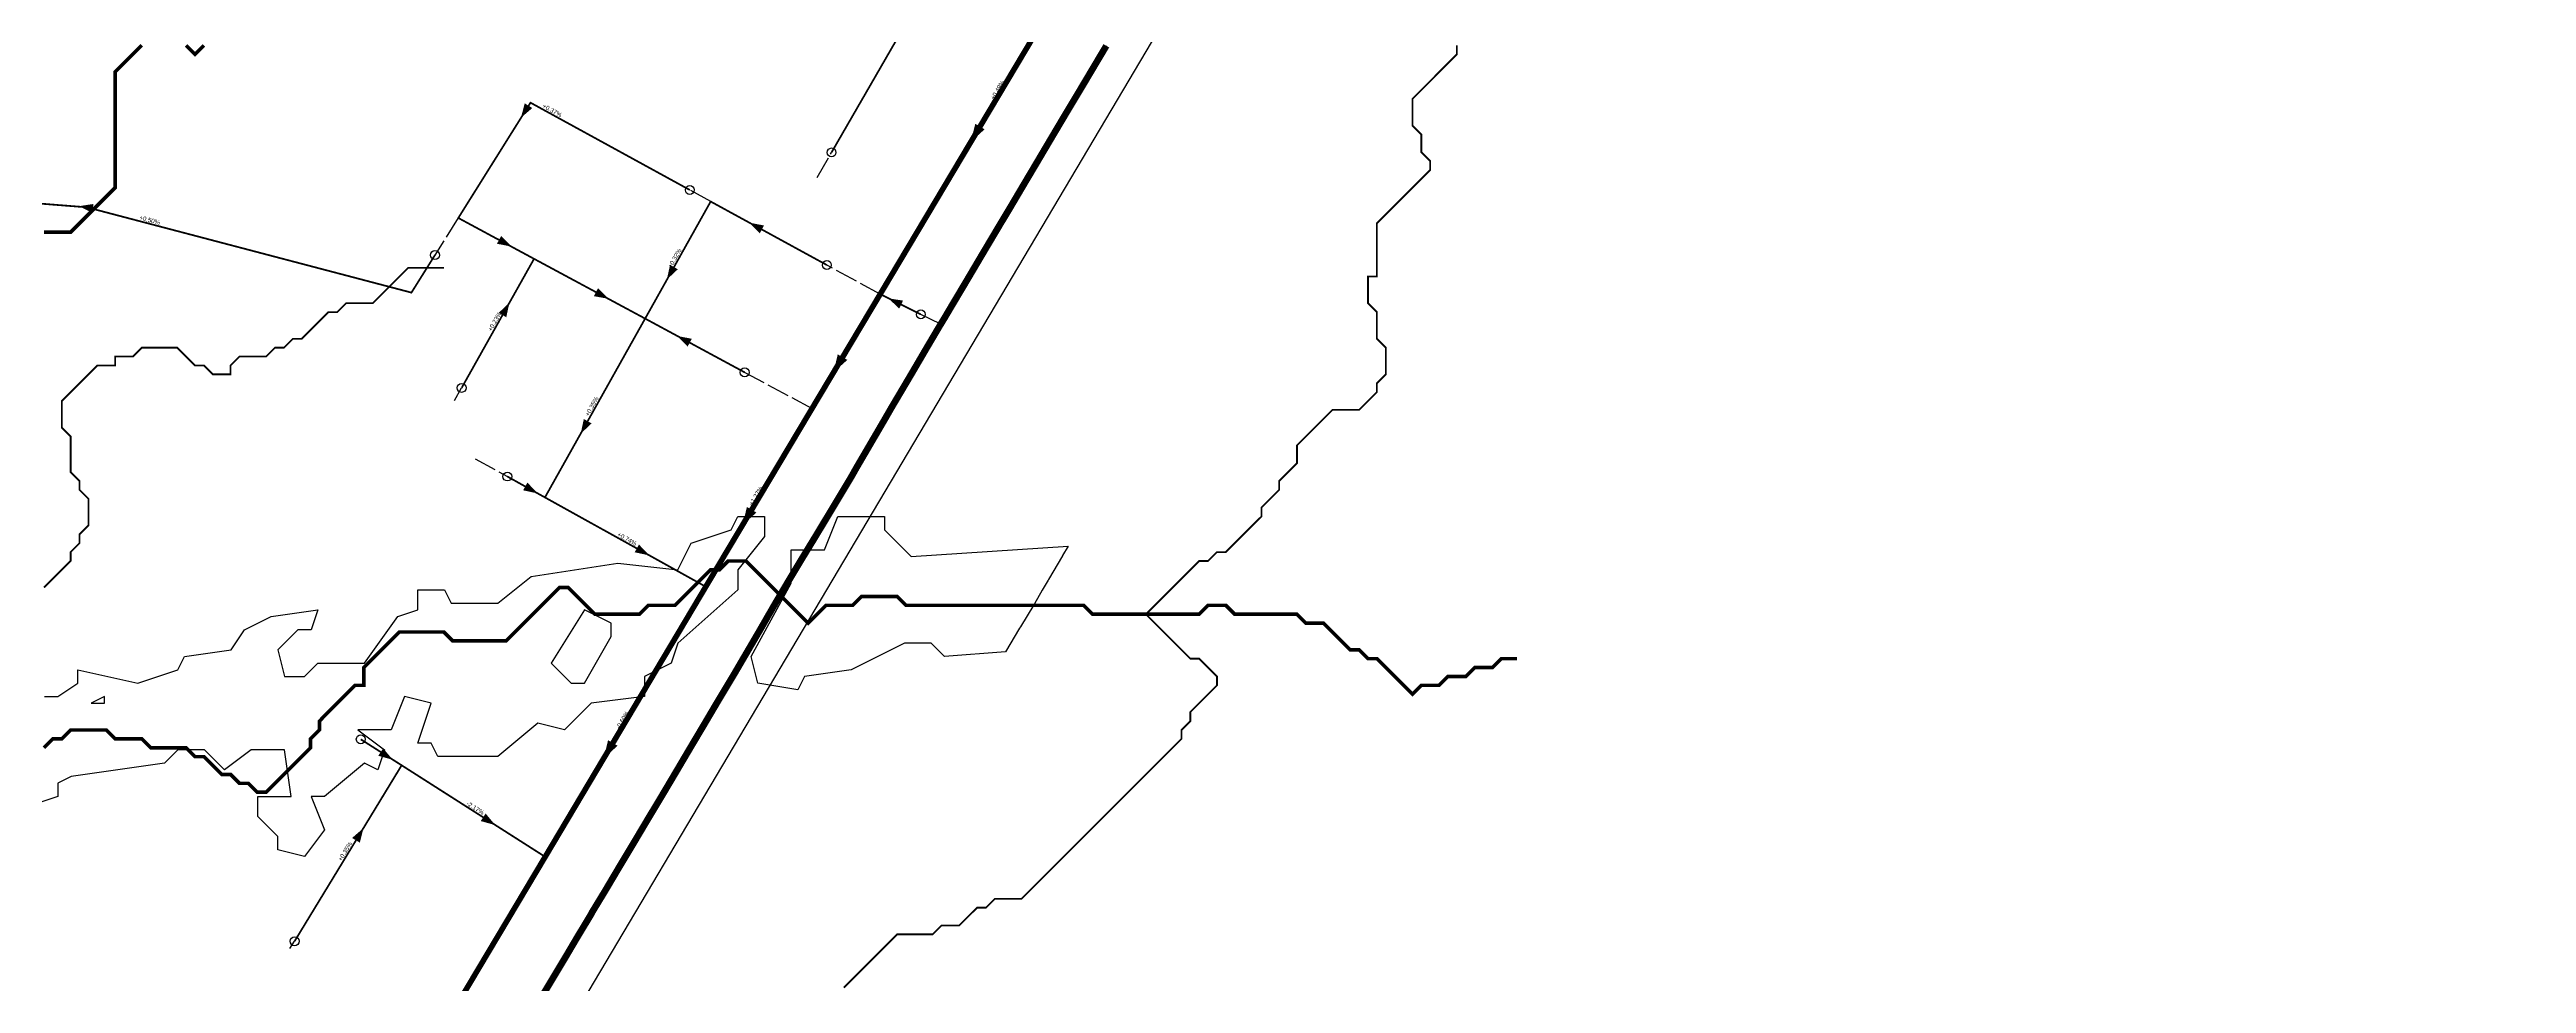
# Model space of a CAD drawing. Header units: metres. Extents: x 442821 to 452274, y 2561971 to 2571293.
# Drawn here: x 446866 to 447981, y 2565810 to 2566230 of the extents above; entities that cross this region are included whole.
import ezdxf
from ezdxf.enums import TextEntityAlignment as Align

# ---------------------------------------------------------------- set-up
doc = ezdxf.new("R2010")
doc.units = ezdxf.units.M
doc.header["$LTSCALE"] = 8
doc.linetypes.add('DASHDOT', pattern=[3.556, 2.54, -0.508, 0, -0.508])
doc.linetypes.add('DASHED', pattern=[1.524, 1.27, -0.254])
for name, color, linetype in [('A_ARROWS', 7, 'Continuous'), ('A_BRANCH', 7, 'Continuous'), ('A_BUILT_2006', 252, 'Continuous'), ('A_CATCHMENTS', 7, 'Continuous'), ('A_ENVELOPE', 3, 'Continuous'), ('A_GRADIENT', 8, 'Continuous'), ('A_HEAD_GAP', 8, 'Continuous'), ('A_HEADS', 8, 'Continuous'), ('A_LATERAL', 7, 'Continuous'), ('A_MAIN_PIPE', 5, 'Continuous'), ('A_STREAMS', 5, 'Continuous'), ('A_SUBMAIN', 7, 'Continuous'), ('A_WADI', 4, 'Continuous')]:
    doc.layers.add(name, color=color, linetype=linetype)

msp = doc.modelspace()

# ---------------------------------------------------------------- linework, layer by layer
at = {"layer": 'A_ARROWS', "color": 1}
for points in [[(447078.2, 2566199.5), (447079.9, 2566206), (447083.3, 2566203.9)], [(447280.7, 2566188.7), (447282.7, 2566196.8), (447286.9, 2566194.3)], [(446879.2, 2566159.7), (446885.8, 2566160.7), (446885.2, 2566156.8)], [(447181, 2566152.3), (447187.6, 2566151), (447185.7, 2566147.5)], [(447074, 2566141.5), (447067.4, 2566142.8), (447069.3, 2566146.3)], [(447143.9, 2566126.7), (447145.3, 2566133.3), (447148.8, 2566131.3)], [(447073, 2566116.3), (447071.6, 2566109.7), (447068.2, 2566111.7)], [(447117.6, 2566118), (447111, 2566119.2), (447112.9, 2566122.8)], [(447243.6, 2566118.2), (447250.2, 2566117.2), (447248.5, 2566113.6)], [(447148.5, 2566101.3), (447155.1, 2566100), (447153.2, 2566096.5)], [(447218.9, 2566084.9), (447220.8, 2566093), (447225.1, 2566090.5)], [(447105.1, 2566057.3), (447106.5, 2566063.9), (447110, 2566061.9)], [(447085.7, 2566030.4), (447079.2, 2566031.8), (447081.1, 2566035.3)], [(447178, 2566016.2), (447179.9, 2566024.3), (447184.2, 2566021.8)], [(447136, 2566002.5), (447129.4, 2566003.9), (447131.3, 2566007.4)], [(447020.5, 2565910.5), (447014, 2565912.3), (447016.2, 2565915.6)], [(447115.5, 2565911.2), (447117.4, 2565919.3), (447121.7, 2565916.8)], [(447066.6, 2565881.1), (447060.1, 2565882.9), (447062.3, 2565886.3)], [(447007.3, 2565879.7), (447005.7, 2565873.2), (447002.2, 2565875.3)]]:
    msp.add_solid(points, dxfattribs=at)
at = {"layer": 'A_BRANCH', "color": 1, "linetype": 'DASHED', "const_width": 0.8}
for points in [[(447154.2, 2566167), (447082.5, 2566206.3), (447050, 2566154.4)], [(447215.9, 2566133.2), (447163.6, 2566161.8)], [(447258.2, 2566111), (447239.9, 2566120.1)], [(447178.9, 2566084.9), (447134.1, 2566109.1)]]:
    msp.add_lwpolyline(points, dxfattribs=at)
at = {"layer": 'A_BRANCH', "color": 1, "const_width": 0.8}
msp.add_lwpolyline([(447039.5, 2566137.7), (447028.9, 2566120.8), (446882.8, 2566159.2), (446841.1, 2566162.5), (446783.7, 2566133.5), (446781.2, 2566140.3)], dxfattribs=at)
at = {"layer": 'A_BUILT_2006', "color": 252}
msp.add_lwpolyline([(446551.4, 2564695.1), (447061.6, 2565726.9), (448013.4, 2567331.6), (448231.6, 2567243.7), (448332.3, 2567295.5), (448412.2, 2567436.6), (448449.9, 2567533.1), (448423.2, 2567661.3), (448638.9, 2567714.4), (448758.5, 2567734.5), (448909.9, 2567734.5), (449242.5, 2567681.7)], dxfattribs=at)
at = {"layer": 'A_CATCHMENTS', "color": 1, "linetype": 'DASHED'}
msp.add_lwpolyline([(447341.7, 2566231.9), (447336.4, 2566223), (447329.2, 2566210.9), (447322.9, 2566200.4), (447317.2, 2566190.8), (447310.4, 2566179.3), (447304.1, 2566168.7), (447297.9, 2566158.2), (447294.1, 2566151.9), (447285.3, 2566137.1), (447279.1, 2566126.6), (447271.3, 2566113.5), (447269, 2566109.6), (447267.2, 2566106.6), (447266.5, 2566105.5), (447264.2, 2566101.6), (447260.3, 2566095), (447254.1, 2566084.4), (447244.8, 2566068.7), (447241.7, 2566063.3), (447235.5, 2566052.7), (447229.3, 2566042.1), (447226.7, 2566037.5), (447223.1, 2566031.5), (447217.1, 2566021.5), (447210.4, 2566010.4), (447204.3, 2566000.4), (447204, 2565999.9), (447198.3, 2565990.4), (447192.7, 2565980.9), (447191.6, 2565979), (447185.5, 2565968.4), (447179.7, 2565958.5), (447174.2, 2565949.1), (447173, 2565947.1), (447166.7, 2565936.6), (447160.5, 2565926.1), (447154.2, 2565915.5), (447148, 2565905), (447140.7, 2565892.7), (447135.4, 2565883.9), (447129.1, 2565873.3), (447122.8, 2565862.8), (447119, 2565856.4), (447116.1, 2565851.5), (447110.2, 2565841.8), (447109.7, 2565840.8), (447103.9, 2565831.2), (447097.7, 2565820.7), (447094.1, 2565814.7), (447085.1, 2565799.7)], dxfattribs=at)
at = {"layer": 'A_ENVELOPE', "color": 3}
msp.add_lwpolyline([(447341.7, 2566231.9), (447336.4, 2566223), (447329.2, 2566210.9), (447322.9, 2566200.4), (447317.2, 2566190.8), (447310.4, 2566179.3), (447304.1, 2566168.7), (447297.9, 2566158.2), (447294.1, 2566151.9), (447285.3, 2566137.1), (447279.1, 2566126.6), (447271.3, 2566113.5), (447269, 2566109.6), (447267.2, 2566106.6), (447266.5, 2566105.5), (447264.2, 2566101.6), (447260.3, 2566095), (447254.1, 2566084.4), (447244.8, 2566068.7), (447241.7, 2566063.3), (447235.5, 2566052.7), (447229.3, 2566042.1), (447226.7, 2566037.5), (447223.1, 2566031.5), (447217.1, 2566021.5), (447210.4, 2566010.4), (447204.3, 2566000.4), (447204, 2565999.9), (447198.3, 2565990.4), (447192.7, 2565980.9), (447191.6, 2565979), (447185.5, 2565968.4), (447179.7, 2565958.5), (447174.2, 2565949.1), (447173, 2565947.1), (447166.7, 2565936.6), (447160.5, 2565926.1), (447154.2, 2565915.5), (447148, 2565905), (447140.7, 2565892.7), (447135.4, 2565883.9), (447129.1, 2565873.3), (447122.8, 2565862.8), (447119, 2565856.4), (447116.1, 2565851.5), (447110.2, 2565841.8), (447109.7, 2565840.8), (447103.9, 2565831.2), (447097.7, 2565820.7), (447094.1, 2565814.7), (447085.1, 2565799.7)], dxfattribs=at)
at = {"layer": 'A_HEAD_GAP', "color": 8, "linetype": 'DASHED'}
for points in [[(447211.5, 2566172.6), (447218, 2566183.9)], [(447163.6, 2566161.8), (447154.2, 2566167)], [(447050, 2566154.4), (447039.5, 2566137.7)], [(447239.9, 2566120.1), (447215.9, 2566133.2)], [(447267.2, 2566106.6), (447258.2, 2566111)], [(447209.2, 2566068.6), (447178.9, 2566084.9)], [(447048.3, 2566072.2), (447051.5, 2566077.9)], [(447057.6, 2566046), (447072.1, 2566038)], [(446974.2, 2565825.5), (446976.3, 2565828.8)]]:
    msp.add_lwpolyline(points, dxfattribs=at)
at = {"layer": 'A_HEADS', "color": 1}
for centre in [(447218, 2566183.9), (447154.2, 2566167), (447039.5, 2566137.7), (447215.9, 2566133.2), (447258.2, 2566111), (447178.9, 2566084.9), (447051.5, 2566077.9), (447072.1, 2566038), (447006.1, 2565919.7), (446976.3, 2565828.8)]:
    msp.add_circle(centre, 2, dxfattribs=at)
at = {"layer": 'A_LATERAL', "color": 1, "linetype": 'DASHED', "const_width": 0.8}
for points in [[(447218, 2566183.9), (447266.7, 2566268.3), (447227.3, 2566293.1)], [(447163.6, 2566161.8), (447134.1, 2566109.1)], [(447050, 2566154.4), (447084.1, 2566136)], [(447051.5, 2566077.9), (447084.1, 2566136)], [(447134.1, 2566109.1), (447089, 2566028.6)], [(446976.3, 2565828.8), (447024.5, 2565908)]]:
    msp.add_lwpolyline(points, dxfattribs=at)
at = {"layer": 'A_LATERAL', "color": 1, "linetype": 'DASHDOT', "const_width": 0.8}
for points in [[(447084.1, 2566136), (447134.1, 2566109.1)], [(447072.1, 2566038), (447089, 2566028.6)], [(447006.1, 2565919.7), (447024.5, 2565908)], [(447024.5, 2565908), (447089.1, 2565866.8)]]:
    msp.add_lwpolyline(points, dxfattribs=at)
at = {"layer": 'A_LATERAL', "color": 1, "const_width": 0.8}
msp.add_lwpolyline([(447089, 2566028.6), (447161.4, 2565988.4)], dxfattribs=at)
at = {"layer": 'A_MAIN_PIPE', "color": 5, "const_width": 3}
msp.add_lwpolyline([(447341.7, 2566231.9), (447336.4, 2566223), (447329.2, 2566210.9), (447322.9, 2566200.4), (447317.2, 2566190.8), (447310.4, 2566179.3), (447304.1, 2566168.7), (447297.9, 2566158.2), (447294.1, 2566151.9), (447285.3, 2566137.1), (447279.1, 2566126.6), (447271.3, 2566113.5), (447269, 2566109.6), (447266.5, 2566105.5), (447264.2, 2566101.6), (447260.3, 2566095), (447254.1, 2566084.4), (447244.8, 2566068.7), (447241.7, 2566063.3), (447235.5, 2566052.7), (447229.3, 2566042.1), (447226.7, 2566037.5), (447223.1, 2566031.5), (447217.1, 2566021.5), (447210.4, 2566010.4), (447204.3, 2566000.4), (447204, 2565999.9), (447198.3, 2565990.4), (447192.7, 2565980.9), (447191.6, 2565979), (447185.5, 2565968.4), (447179.7, 2565958.5), (447174.2, 2565949.1), (447173, 2565947.1), (447166.7, 2565936.6), (447160.5, 2565926.1), (447154.2, 2565915.5), (447148, 2565905), (447140.7, 2565892.7), (447135.4, 2565883.9), (447129.1, 2565873.3), (447122.8, 2565862.8), (447119, 2565856.4), (447116.1, 2565851.5), (447110.2, 2565841.8), (447109.7, 2565840.8), (447103.9, 2565831.2), (447097.7, 2565820.7), (447094.1, 2565814.7), (447085.1, 2565799.7)], dxfattribs=at)
at = {"layer": 'A_STREAMS', "color": 5}
for points, const_width in [([(446907.5, 2566232.1), (446903.5, 2566228.1), (446899.5, 2566224.1), (446895.5, 2566220.1), (446895.5, 2566216), (446895.5, 2566212), (446895.5, 2566208), (446895.5, 2566204), (446895.5, 2566200), (446895.5, 2566196), (446895.5, 2566192), (446895.5, 2566188), (446895.5, 2566184), (446895.5, 2566180), (446895.5, 2566176), (446895.5, 2566172), (446895.5, 2566168), (446891.5, 2566164), (446887.5, 2566160), (446883.5, 2566156), (446879.5, 2566152), (446875.5, 2566148), (446871.5, 2566148), (446867.5, 2566148), (446863.5, 2566148)], 1.6), ([(446935.5, 2566232.1), (446931.5, 2566228.1), (446927.5, 2566232.1)], 1.6), ([(447499.5, 2566232.1), (447499.5, 2566228.1), (447495.5, 2566224.1), (447491.5, 2566220.1), (447487.5, 2566216), (447483.5, 2566212), (447479.5, 2566208), (447479.5, 2566204), (447479.5, 2566200), (447479.5, 2566196), (447483.5, 2566192), (447483.5, 2566188), (447483.5, 2566184), (447487.5, 2566180), (447487.5, 2566176), (447483.5, 2566172), (447479.5, 2566168), (447475.5, 2566164), (447471.5, 2566160), (447467.5, 2566156), (447463.5, 2566152), (447463.5, 2566148), (447463.5, 2566144), (447463.5, 2566140), (447463.5, 2566136), (447463.5, 2566132), (447463.5, 2566128), (447459.5, 2566128), (447459.5, 2566124), (447459.5, 2566120), (447459.5, 2566116), (447463.5, 2566112), (447463.5, 2566108), (447463.5, 2566104), (447463.5, 2566100), (447467.5, 2566096), (447467.5, 2566092), (447467.5, 2566088), (447467.5, 2566084), (447463.5, 2566080), (447463.5, 2566076), (447459.5, 2566072), (447455.5, 2566068), (447451.5, 2566068), (447447.5, 2566068), (447443.5, 2566068), (447439.5, 2566064), (447435.5, 2566060), (447431.5, 2566056), (447427.5, 2566052), (447427.5, 2566048), (447427.5, 2566044), (447423.5, 2566040), (447419.5, 2566036), (447419.5, 2566032), (447415.5, 2566028), (447411.5, 2566024), (447411.5, 2566020), (447407.5, 2566016), (447403.5, 2566012), (447399.5, 2566008), (447395.5, 2566004), (447391.5, 2566004), (447387.5, 2566000), (447383.5, 2566000), (447379.5, 2565996), (447375.5, 2565992), (447371.5, 2565988), (447367.5, 2565984), (447363.5, 2565980), (447359.5, 2565976)], 0.8), ([(447043.5, 2566132), (447039.5, 2566132), (447035.5, 2566132), (447031.5, 2566132), (447027.5, 2566132), (447023.5, 2566128), (447019.5, 2566124), (447015.5, 2566120), (447011.5, 2566116), (447007.5, 2566116), (447003.5, 2566116), (446999.5, 2566116), (446995.5, 2566112), (446991.5, 2566112), (446987.5, 2566108), (446983.5, 2566104), (446979.5, 2566100), (446975.5, 2566100), (446971.5, 2566096), (446967.5, 2566096), (446963.5, 2566092), (446959.5, 2566092), (446955.5, 2566092), (446951.5, 2566092), (446947.5, 2566088), (446947.5, 2566084), (446943.5, 2566084), (446939.5, 2566084), (446935.5, 2566088), (446931.5, 2566088), (446927.5, 2566092), (446923.5, 2566096), (446919.5, 2566096), (446915.5, 2566096), (446911.5, 2566096), (446907.5, 2566096), (446903.5, 2566092), (446899.5, 2566092), (446895.5, 2566092), (446895.5, 2566088), (446891.5, 2566088), (446887.5, 2566088), (446883.5, 2566084), (446879.5, 2566080), (446875.5, 2566076), (446871.5, 2566072), (446871.5, 2566068), (446871.5, 2566064), (446871.5, 2566060), (446875.5, 2566056), (446875.5, 2566052), (446875.5, 2566048), (446875.5, 2566044), (446875.5, 2566040), (446879.5, 2566036), (446879.5, 2566032), (446883.5, 2566028), (446883.5, 2566024), (446883.5, 2566020), (446883.5, 2566016), (446879.5, 2566012), (446879.5, 2566008), (446875.5, 2566004), (446875.5, 2566000), (446871.5, 2565996), (446867.5, 2565992), (446863.5, 2565988)], 0.8), ([(447359.5, 2565976), (447355.5, 2565976), (447351.5, 2565976), (447347.5, 2565976), (447343.5, 2565976), (447339.5, 2565976), (447335.5, 2565976), (447331.5, 2565980), (447327.5, 2565980), (447323.5, 2565980), (447319.5, 2565980), (447315.5, 2565980), (447311.5, 2565980), (447307.5, 2565980), (447303.5, 2565980), (447299.5, 2565980), (447295.5, 2565980), (447291.5, 2565980), (447287.5, 2565980), (447283.5, 2565980), (447279.5, 2565980), (447275.5, 2565980), (447271.5, 2565980), (447267.5, 2565980), (447263.5, 2565980), (447259.5, 2565980), (447255.5, 2565980), (447251.5, 2565980), (447247.5, 2565984), (447243.5, 2565984), (447239.5, 2565984), (447235.5, 2565984), (447231.5, 2565984), (447227.5, 2565980), (447223.5, 2565980), (447219.5, 2565980), (447215.5, 2565980), (447211.5, 2565976), (447207.5, 2565972), (447203.5, 2565976), (447199.5, 2565980), (447195.5, 2565984), (447191.5, 2565988), (447187.5, 2565992), (447183.5, 2565996), (447179.5, 2566000), (447175.5, 2566000), (447171.5, 2566000), (447167.5, 2565996), (447163.5, 2565996), (447159.5, 2565992), (447155.5, 2565988), (447151.5, 2565984), (447147.5, 2565980), (447143.5, 2565980), (447139.5, 2565980), (447135.5, 2565980), (447131.5, 2565976), (447127.5, 2565976), (447123.5, 2565976), (447119.5, 2565976), (447115.5, 2565976), (447111.5, 2565976), (447107.5, 2565980), (447103.5, 2565984), (447099.5, 2565988), (447095.5, 2565988), (447091.5, 2565984), (447087.5, 2565980), (447083.5, 2565976), (447079.5, 2565972), (447075.5, 2565968), (447071.5, 2565964), (447067.5, 2565964), (447063.5, 2565964), (447059.5, 2565964), (447055.5, 2565964), (447051.5, 2565964), (447047.5, 2565964), (447043.5, 2565968), (447039.5, 2565968), (447035.5, 2565968), (447031.5, 2565968), (447027.5, 2565968), (447023.5, 2565968), (447019.5, 2565964), (447015.5, 2565960), (447011.5, 2565956), (447007.5, 2565952), (447007.5, 2565948), (447007.5, 2565944), (447003.5, 2565944), (446999.5, 2565940), (446995.5, 2565936), (446991.5, 2565932), (446987.5, 2565927.9), (446987.5, 2565923.9), (446983.5, 2565919.9), (446983.5, 2565915.9), (446979.5, 2565911.9), (446975.5, 2565907.9), (446971.5, 2565903.9), (446967.5, 2565899.9), (446963.5, 2565895.9), (446959.5, 2565895.9), (446955.5, 2565899.9), (446951.5, 2565899.9), (446947.5, 2565903.9), (446943.5, 2565903.9), (446939.5, 2565907.9), (446935.5, 2565911.9), (446931.5, 2565911.9), (446927.5, 2565915.9), (446923.5, 2565915.9), (446919.5, 2565915.9), (446915.5, 2565915.9), (446911.5, 2565915.9), (446907.5, 2565919.9), (446903.5, 2565919.9), (446899.5, 2565919.9), (446895.5, 2565919.9), (446891.5, 2565923.9), (446887.5, 2565923.9), (446883.5, 2565923.9), (446879.5, 2565923.9), (446875.5, 2565923.9), (446871.5, 2565919.9), (446867.5, 2565919.9), (446863.5, 2565915.9)], 1.6), ([(447223.5, 2565807.9), (447227.5, 2565811.9), (447231.5, 2565815.9), (447235.5, 2565819.9), (447239.5, 2565823.9), (447243.5, 2565827.9), (447247.5, 2565831.9), (447251.5, 2565831.9), (447255.5, 2565831.9), (447259.5, 2565831.9), (447263.5, 2565831.9), (447267.5, 2565835.9), (447271.5, 2565835.9), (447275.5, 2565835.9), (447279.5, 2565839.9), (447283.5, 2565843.9), (447287.5, 2565843.9), (447291.5, 2565847.9), (447295.5, 2565847.9), (447299.5, 2565847.9), (447303.5, 2565847.9), (447307.5, 2565851.9), (447311.5, 2565855.9), (447315.5, 2565859.9), (447319.5, 2565863.9), (447323.5, 2565867.9), (447327.5, 2565871.9), (447331.5, 2565875.9), (447335.5, 2565879.9), (447339.5, 2565883.9), (447343.5, 2565887.9), (447347.5, 2565891.9), (447351.5, 2565895.9), (447355.5, 2565899.9), (447359.5, 2565903.9), (447363.5, 2565907.9), (447367.5, 2565911.9), (447371.5, 2565915.9), (447375.5, 2565919.9), (447375.5, 2565923.9), (447379.5, 2565927.9), (447379.5, 2565932), (447383.5, 2565936), (447387.5, 2565940), (447391.5, 2565944), (447391.5, 2565948), (447387.5, 2565952), (447383.5, 2565956), (447379.5, 2565956), (447375.5, 2565960), (447371.5, 2565964), (447367.5, 2565968), (447363.5, 2565972), (447359.5, 2565976)], 0.8), ([(447526.6, 2565956), (447523.5, 2565956), (447519.5, 2565956), (447515.5, 2565952), (447511.5, 2565952), (447507.5, 2565952), (447503.5, 2565948), (447499.5, 2565948), (447495.5, 2565948), (447491.5, 2565944), (447487.5, 2565944), (447483.5, 2565944), (447479.5, 2565940), (447475.5, 2565944), (447471.5, 2565948), (447467.5, 2565952), (447463.5, 2565956), (447459.5, 2565956), (447455.5, 2565960), (447451.5, 2565960), (447447.5, 2565964), (447443.5, 2565968), (447439.5, 2565972), (447435.5, 2565972), (447431.5, 2565972), (447427.5, 2565976), (447423.5, 2565976), (447419.5, 2565976), (447415.5, 2565976), (447411.5, 2565976), (447407.5, 2565976), (447403.5, 2565976), (447399.5, 2565976), (447395.5, 2565980), (447391.5, 2565980), (447387.5, 2565980), (447383.5, 2565976), (447379.5, 2565976), (447375.5, 2565976), (447371.5, 2565976), (447367.5, 2565976), (447363.5, 2565976), (447359.5, 2565976)], 1.6)]:
    msp.add_lwpolyline(points, dxfattribs=dict(at, const_width=const_width))
at = {"layer": 'A_SUBMAIN', "color": 1, "linetype": 'DASHED', "const_width": 2.5}
for points in [[(447348.4, 2566302.3), (447239.9, 2566120.1)], [(447239.9, 2566120.1), (447209.2, 2566068.6)], [(447089.1, 2565866.8), (446996.4, 2565711.2)]]:
    msp.add_lwpolyline(points, dxfattribs=at)
at = {"layer": 'A_SUBMAIN', "color": 1, "const_width": 2.5}
msp.add_lwpolyline([(447209.2, 2566068.6), (447161.4, 2565988.4)], dxfattribs=at)
at = {"layer": 'A_SUBMAIN', "color": 1, "linetype": 'DASHDOT', "const_width": 2.5}
msp.add_lwpolyline([(447161.4, 2565988.4), (447089.1, 2565866.8)], dxfattribs=at)
at = {"layer": 'A_WADI', "color": 4}
msp.add_lwpolyline([(446863.8, 2565939), (446869.8, 2565939), (446878.8, 2565945), (446878.8, 2565951), (446905.8, 2565945), (446923.8, 2565951), (446926.8, 2565957), (446947.8, 2565960), (446953.8, 2565969), (446965.8, 2565975), (446986.8, 2565978), (446983.8, 2565969), (446977.8, 2565969), (446968.8, 2565960), (446971.8, 2565948), (446980.8, 2565948), (446986.8, 2565954), (447007.8, 2565954), (447022.8, 2565975), (447031.8, 2565978), (447031.8, 2565987), (447043.8, 2565987), (447046.8, 2565981), (447067.8, 2565981), (447082.8, 2565993), (447121.8, 2565999), (447148.8, 2565996), (447154.8, 2566008), (447172.8, 2566014), (447175.8, 2566020), (447187.8, 2566020), (447187.8, 2566020), (447187.8, 2566011), (447175.8, 2565996), (447175.8, 2565987), (447148.8, 2565963), (447145.8, 2565954), (447133.8, 2565948), (447133.8, 2565939), (447109.8, 2565936), (447097.8, 2565924), (447085.8, 2565927), (447067.8, 2565912), (447040.8, 2565912), (447037.8, 2565918), (447031.8, 2565918), (447037.8, 2565936), (447025.8, 2565939), (447019.8, 2565924), (447004.8, 2565924), (447016.8, 2565915), (447013.8, 2565906), (447007.8, 2565909), (446989.8, 2565894), (446983.8, 2565894), (446989.8, 2565879), (446980.8, 2565867), (446968.8, 2565870), (446968.8, 2565876), (446959.8, 2565885), (446959.8, 2565894), (446974.8, 2565894), (446971.8, 2565915), (446956.8, 2565915), (446944.8, 2565906), (446935.8, 2565915), (446923.8, 2565915), (446917.8, 2565909), (446875.8, 2565903), (446869.8, 2565900), (446869.8, 2565894), (446860.8, 2565891)], dxfattribs=at)
for points in [[(447268.8, 2565957), (447262.8, 2565963), (447250.8, 2565963), (447226.8, 2565951), (447205.8, 2565948), (447202.8, 2565942), (447184.8, 2565945), (447181.8, 2565957), (447199.8, 2565990), (447199.8, 2566005), (447214.8, 2566005), (447220.8, 2566020), (447241.8, 2566020), (447241.8, 2566014), (447253.8, 2566002), (447324.5, 2566006.7), (447321.9, 2566002.4), (447321.9, 2566002.3), (447315.7, 2565991.7), (447315.5, 2565991.3), (447312.8, 2565986.8), (447309.3, 2565980.7), (447309, 2565980.2), (447303, 2565970.3), (447302.6, 2565969.7), (447296.3, 2565959.1), (447268.8, 2565957)], [(447091.8, 2565954), (447100.8, 2565945), (447106.8, 2565945), (447118.8, 2565966), (447118.8, 2565972), (447106.8, 2565978), (447091.8, 2565954)], [(446890.8, 2565936), (446890.8, 2565939), (446884.8, 2565936), (446890.8, 2565936)]]:
    msp.add_lwpolyline(points, close=True, dxfattribs=at)

# ---------------------------------------------------------------- texts
at = {"layer": 'A_GRADIENT', "color": 1}
for s, rotation, p in [('+0.37%', 331.2798, (447091.5, 2566201.4)), ('+0.49%', 59.2311, (447294.1, 2566211.2)), ('+0.50%', 345.2919, (446910.7, 2566151.9)), ('+0.32%', 60.7545, (447148.8, 2566135.5)), ('+0.23%', 60.7228, (447067.8, 2566107)), ('+0.35%', 60.7545, (447111.5, 2566068.8)), ('+1.27%', 59.2311, (447185.3, 2566028.5)), ('+0.74%', -29.0399, (447125.2, 2566008.5)), ('-0.60%', 59.2311, (447125.3, 2565927.6)), ('-2.17%', -32.5065, (447056.8, 2565887.4)), ('+0.35%', 58.6502, (447000.4, 2565868.4))]:
    msp.add_text(s, height=2, rotation=rotation, dxfattribs=at).set_placement(p, align=Align.BOTTOM_CENTER)

doc.saveas('drawing.dxf')
